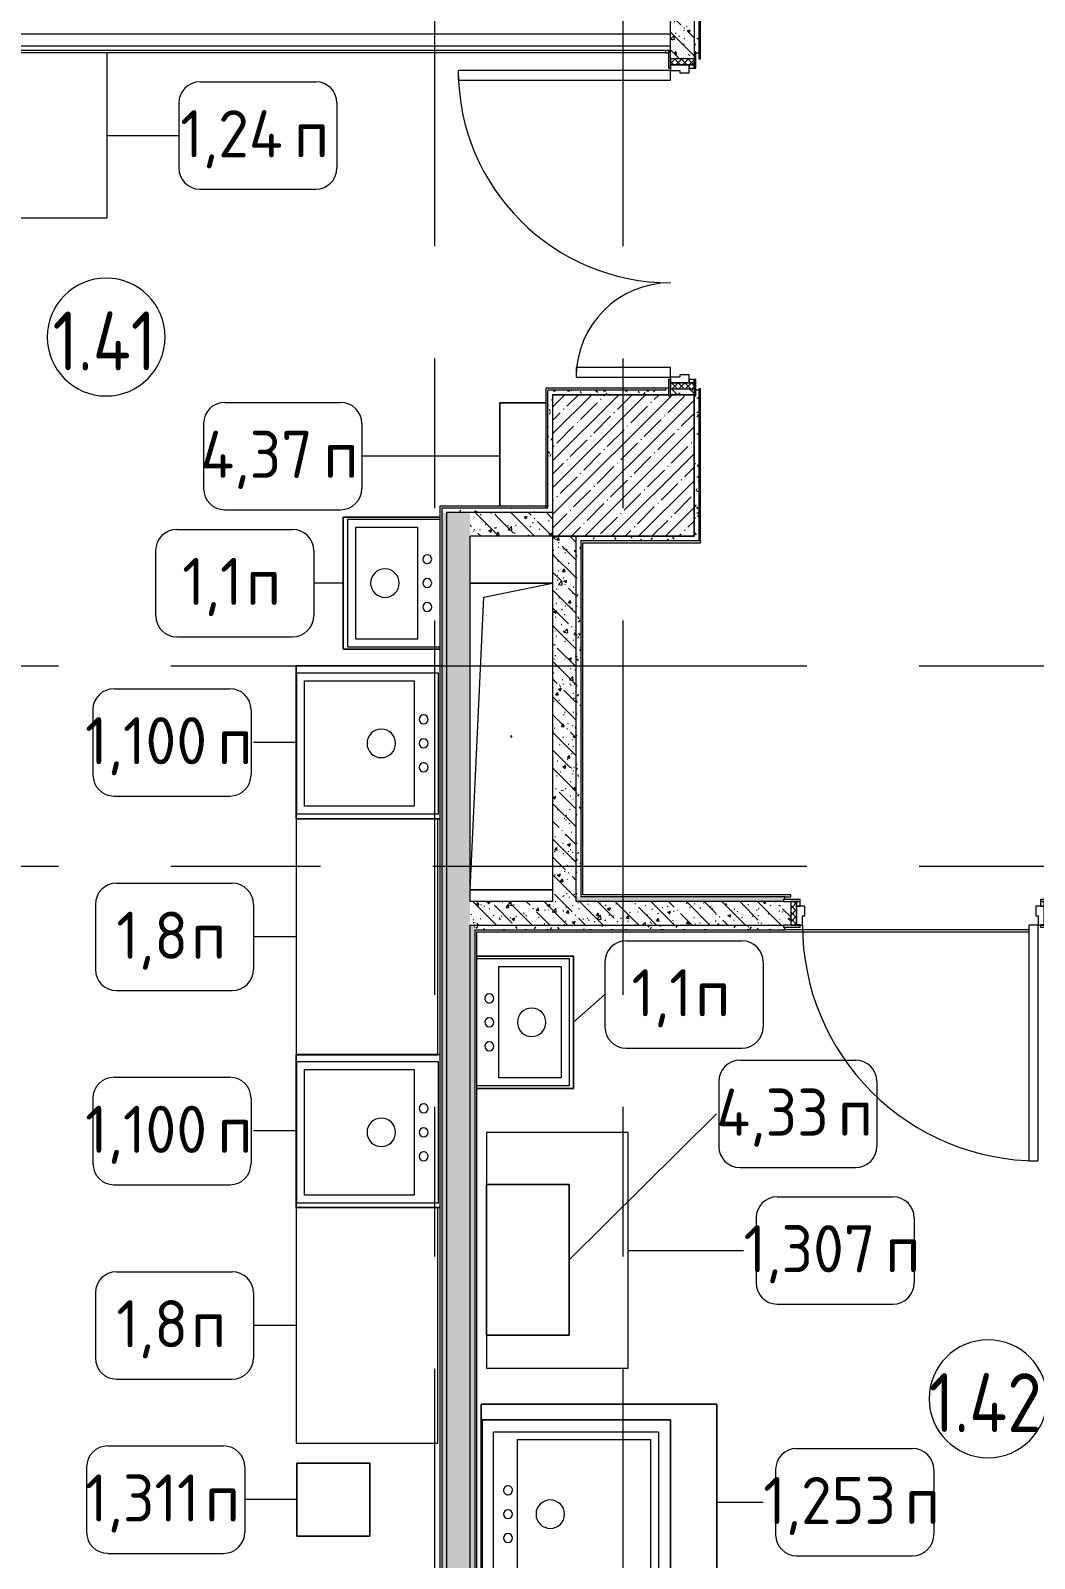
# Model space of a CAD drawing. Header units: millimetres. Extents: x 35840 to 252964, y -8553 to 29000.
# Drawn here: x 63946 to 68204, y 18363 to 24845 of the extents above; entities that cross this region are included whole.
import ezdxf

# ---------------------------------------------------------------- set-up
doc = ezdxf.new("R2010")
doc.units = ezdxf.units.MM
doc.linetypes.add('Осевая', pattern=[3175, 635, -476.25, 1587.5, -476.25])
for name, color, linetype, lineweight in [('A-AREA-IDEN', 7, 'Continuous', 9), ('A-DOOR', 7, 'Continuous', 9), ('A-DOOR-FRAM-2', 7, 'Continuous', 9), ('A-GENM', 7, 'Continuous', 9), ('A-WALL', 7, 'Continuous', 9), ('I-FURN-IDEN', 7, 'Continuous', 9), ('I-WALL', 7, 'Continuous', 9), ('P-SANR-FIXT', 7, 'Continuous', 9), ('P-SANR-FIXT-2', 7, 'Continuous', 13), ('S-COLS', 7, 'Continuous', 9), ('Оси-2', 7, 'Осевая', 9)]:
    doc.layers.add(name, color=color, linetype=linetype, lineweight=lineweight)
for name, color, linetype, lineweight, true_color in [('A-DOOR-1', 7, 'Continuous', 9, 0xc0c0c0), ('A-DOOR-FRAM-1', 7, 'Continuous', 9, 0xc0c0c0), ('A-WALL-1', 9, 'Continuous', 9, 0x808080), ('A-WALL-FNSH-1', 9, 'Continuous', 9, 0x808080), ('I-FURN-1', 9, 'Continuous', 9, 0x808080)]:
    doc.layers.add(name, color=color, linetype=linetype, lineweight=lineweight, true_color=true_color)
doc.styles.add('GOST Common', font='GOST_Common.ttf', dxfattribs={"height": 200})
doc.styles.add('GOST Common_1', font='GOST_Common.ttf', dxfattribs={"width": 0.9, "height": 250})
pattern_1 = [(135, (600, 0), (-75.43415, -75.43415), [106.68, -17.78, 3.556, -17.78]), (135, (600, 75.39), (-75.43415, -75.43415), []), (50, (600, 0), (127.52922, -11.15758), [13.335, -146.685]), (355, (600, 0), (-24.66966, 133.74002), [10.668, -117.348]), (100.451, (610.63, -0.93), (102.85973, 122.58178), [11.333, -124.663]), (46.184, (600, 35.56), (189.75516, -29.43036), [20.002, -220.027]), (96.636, (615.81, 33.1), (166.1822, 173.1996), [17, -186.995]), (351.184, (600, 35.56), (166.18393, 173.1976), [16.002, -176.022]), (21, (617.78, 26.67), (106.13027, -71.58603), [13.335, -146.685]), (326, (617.78, 26.67), (43.26188, 128.93175), [10.668, -117.348]), (71.451, (626.62, 20.7), (149.39198, 57.34505), [11.333, -124.663]), (37.5, (600, 0), (2.162228, 59.188357), [3.353, -112.573, 3.353, -115.773, -117.792]), (37.5, (600, 0), (2.162228, 59.188357), [-235.052, 3.353, -114.44]), (7.5, (600, 0), (46.77386, 70.12615), [3.353, -64.567, 3.353, -109.906, -44.894]), (7.5, (600, 0), (46.77386, 70.12615), [-181.178, 3.353, -41.542]), (327.5, (560.35, 0), (94.91367, -4.010093), [3.353, -41.097, 3.353, -135.331, -184.023]), (327.5, (560.35, 0), (94.91367, -4.010093), [-183.134, 3.353, -180.67]), (317.5, (542.57, 0), (103.69057, 17.79882), [3.353, -54.432, 3.353, -88.748, -130.683]), (317.5, (542.57, 0), (103.69057, 17.79882), [-149.885, 3.353, -127.33])]
pattern_2 = [(0, (600, 0), (121.92, 30.48), [10.058, -81.382, 10.058, -81.382, -487.68]), (0, (600, 0), (121.92, 30.48), [-182.88, 10.058, -172.822, 10.058, -81.382, -213.36]), (0, (600, 0), (121.92, 30.48), [-457.2, 10.058, -50.902, 10.058, -142.342]), (120, (645.72, 15.24), (-87.356454, 90.345817), [10.058, -81.382, 10.058, -81.382, -487.68]), (120, (645.72, 15.24), (-87.356454, 90.345817), [-182.88, 10.058, -172.822, 10.058, -81.382, -213.36]), (120, (645.72, 15.24), (-87.356454, 90.345817), [-457.2, 10.058, -50.902, 10.058, -142.342]), (240, (660.96, 76.2), (-34.563546, -120.825817), [10.058, -81.382, 10.058, -81.382, -487.68]), (240, (660.96, 76.2), (-34.563546, -120.825817), [-182.88, 10.058, -172.822, 10.058, -81.382, -213.36]), (240, (660.96, 76.2), (-34.563546, -120.825817), [-457.2, 10.058, -50.902, 10.058, -142.342])]

# ---------------------------------------------------------------- blocks, each defined once
blk = doc.blocks.new('110_Дверь_СКБ_1Ст_Внутренняя1 - Д-11п 1100x2100h_кладовые _все__ коридор _между помещениями блока столовой__ моечные _все_ 2-32102277-План расстановки мебели и оборудования 1 этажа в осях 12-23')
at = {"layer": 'A-DOOR'}
h = blk.add_hatch(dxfattribs=at)
h.set_pattern_fill('FP_25', color=256, style=0, pattern_type=2)
h.set_pattern_definition([(135, (1751.41, 114.685), (-14.14214, -14.14214), []), (225, (1751.41, 114.685), (14.14214, -14.14214), [])])
h.paths.add_polyline_path([(562.5, -50), (562.5, 50), (537.5, 50), (537.5, -50)])
at = {"layer": 'A-DOOR-FRAM-2'}
h = blk.add_hatch(dxfattribs=at)
h.set_pattern_fill('FP_26', color=256, style=0, pattern_type=2)
h.set_pattern_definition([(45, (-371.384, 114.685), (-14.1421, 14.1421), []), (135, (-371.384, 114.685), (-14.1421, -14.1421), [])])
h.paths.add_polyline_path([(-512.5, -50), (-512.5, 50), (-537.5, 50), (-537.5, -50)])
at = {"layer": 'A-DOOR-1'}
for p, q in [((-487.5, 1050), (-487.5, 50)), ((-447.5, 1050), (-487.5, 1050)), ((-447.5, 50), (-447.5, 1050)), ((-487.5, 50), (-447.5, 50))]:
    blk.add_line(p, q, dxfattribs=at)
blk.add_arc((-487.5, 50), 1000, 360, 90, dxfattribs=at)
at = {"layer": 'A-DOOR-FRAM-1'}
for p, q in [((-497.5, 58), (-567.5, 58)), ((-567.5, 58), (-567.5, 50)), ((-567.5, 50), (-497.5, 50)), ((-512.5, 50), (-537.5, 50)), ((-537.5, 50), (-537.5, -50)), ((-487.5, 50), (-512.5, 50)), ((-512.5, 50), (-512.5, -30)), ((-512.5, -50), (-512.5, 50)), ((-497.5, 50), (-512.5, 50)), ((-512.5, 50), (-512.5, 49)), ((-512.5, 49), (-497.5, 49)), ((-497.5, 50), (-497.5, 58)), ((-497.5, 49), (-497.5, 50)), ((-487.5, 10), (-487.5, 50)), ((-477.5, 10), (-487.5, 10)), ((-477.5, -30), (-477.5, 10)), ((512.5, 10), (502.5, 10)), ((502.5, 10), (502.5, -30)), ((512.5, 50), (512.5, 10)), ((537.5, 50), (512.5, 50)), ((592.5, 58), (522.5, 58)), ((522.5, 58), (522.5, 50)), ((537.5, 50), (522.5, 50)), ((522.5, 50), (522.5, 49)), ((522.5, 50), (592.5, 50)), ((522.5, 49), (537.5, 49)), ((537.5, -30), (537.5, 50)), ((562.5, 50), (537.5, 50)), ((537.5, 50), (537.5, -50)), ((537.5, 49), (537.5, 50)), ((562.5, -50), (562.5, 50)), ((592.5, 50), (592.5, 58)), ((-497.5, -50), (-567.5, -50)), ((-567.5, -50), (-567.5, -58)), ((-567.5, -58), (-497.5, -58)), ((-537.5, -50), (-512.5, -50)), ((-512.5, -30), (-477.5, -30)), ((-497.5, -30), (-512.5, -30)), ((-512.5, -30), (-512.5, -50)), ((-512.5, -50), (-497.5, -50)), ((-497.5, -50), (-497.5, -30)), ((-497.5, -58), (-497.5, -50)), ((502.5, -30), (537.5, -30)), ((537.5, -30), (522.5, -30)), ((522.5, -30), (522.5, -50)), ((522.5, -50), (537.5, -50)), ((592.5, -50), (522.5, -50)), ((522.5, -50), (522.5, -58)), ((522.5, -58), (592.5, -58)), ((537.5, -50), (537.5, -30)), ((537.5, -50), (562.5, -50)), ((592.5, -58), (592.5, -50))]:
    blk.add_line(p, q, dxfattribs=at)
blk = doc.blocks.new('110_Дверь_СКБ_2Ст - Д-10а_ СОШ_Дв_1450x2100h_Горячий цех-25784455-План расстановки мебели и оборудования 1 этажа в осях 12-23')
at = {"layer": 'A-DOOR'}
h = blk.add_hatch(dxfattribs=at)
h.set_pattern_fill('FP_39', color=256, style=0, pattern_type=2)
h.set_pattern_definition([(135, (1601.41, 114.685), (-14.14214, -14.14214), []), (225, (1601.41, 114.685), (14.14214, -14.14214), [])])
h.paths.add_polyline_path([(687.5, -50), (712.5, -50), (712.5, 50), (687.5, 50)])
at = {"layer": 'A-DOOR-FRAM-2'}
h = blk.add_hatch(dxfattribs=at)
h.set_pattern_fill('FP_40', color=256, style=0, pattern_type=2)
h.set_pattern_definition([(45, (-521.384, 114.685), (-14.1421, 14.1421), []), (135, (-521.384, 114.685), (-14.1421, -14.1421), [])])
h.paths.add_polyline_path([(-687.5, 50), (-687.5, -50), (-662.5, -50), (-662.5, 50)])
at = {"layer": 'A-DOOR-1'}
for p, q in [((662.5, 950), (622.5, 950)), ((622.5, 950), (622.5, 50)), ((662.5, 50), (662.5, 950)), ((-637.5, 450), (-637.5, 50)), ((-597.5, 450), (-637.5, 450)), ((-597.5, 50), (-597.5, 450)), ((-637.5, 50), (-597.5, 50)), ((622.5, 50), (662.5, 50))]:
    blk.add_line(p, q, dxfattribs=at)
for centre, radius, start, end in [((662.5, 50), 900, 90, 180), ((-637.5, 50), 400, 0, 90)]:
    blk.add_arc(centre, radius, start, end, dxfattribs=at)
at = {"layer": 'A-DOOR-FRAM-1'}
for p, q in [((-647.5, 58), (-717.5, 58)), ((-717.5, 58), (-717.5, 50)), ((-717.5, 50), (-647.5, 50)), ((-662.5, 50), (-687.5, 50)), ((-687.5, 50), (-687.5, -50)), ((-637.5, 50), (-662.5, 50)), ((-662.5, 50), (-662.5, -30)), ((-662.5, -50), (-662.5, 50)), ((-647.5, 50), (-647.5, 58)), ((-637.5, 10), (-637.5, 50)), ((-627.5, 10), (-637.5, 10)), ((-627.5, -30), (-627.5, 10)), ((662.5, 10), (652.5, 10)), ((652.5, 10), (652.5, -30)), ((662.5, 50), (662.5, 10)), ((687.5, 50), (662.5, 50)), ((742.5, 58), (672.5, 58)), ((672.5, 58), (672.5, 50)), ((672.5, 50), (742.5, 50)), ((687.5, -30), (687.5, 50)), ((712.5, 50), (687.5, 50)), ((687.5, 50), (687.5, -50)), ((712.5, -50), (712.5, 50)), ((742.5, 50), (742.5, 58)), ((-647.5, -50), (-717.5, -50)), ((-717.5, -50), (-717.5, -58)), ((-717.5, -58), (-647.5, -58)), ((-687.5, -50), (-662.5, -50)), ((-662.5, -30), (-627.5, -30)), ((-647.5, -30), (-662.5, -30)), ((-662.5, -30), (-662.5, -50)), ((-662.5, -50), (-647.5, -50)), ((-647.5, -50), (-647.5, -30)), ((-647.5, -58), (-647.5, -50)), ((652.5, -30), (687.5, -30)), ((687.5, -30), (672.5, -30)), ((672.5, -30), (672.5, -50)), ((672.5, -50), (687.5, -50)), ((742.5, -50), (672.5, -50)), ((672.5, -50), (672.5, -58)), ((672.5, -58), (742.5, -58)), ((687.5, -50), (687.5, -30)), ((687.5, -50), (712.5, -50)), ((742.5, -58), (742.5, -50))]:
    blk.add_line(p, q, dxfattribs=at)
blk = doc.blocks.new('GM_Отверстие прямоугольное _в плите_ - Отверстие-23880434-План расстановки мебели и оборудования 1 этажа в осях 12-23')
at = {"layer": 'A-GENM'}
for p, q in [((-175, 650), (175, 650)), ((175, 650), (-175, 650)), ((-116.7, 591.7), (175, 650)), ((-175, -650), (-116.7, 591.7)), ((175, -650), (-175, -650)), ((-175, -650), (175, -650))]:
    blk.add_line(p, q, dxfattribs=at)
for start, end in [(360, 180), (180, 360)]:
    blk.add_arc((0, 0), 2.5, start, end, dxfattribs=at)
blk = doc.blocks.new('Стол базовый прямоугольный - 1_8п-25625871-План расстановки мебели и оборудования 1 этажа в осях 12-23')
at = {"layer": 'I-FURN-1'}
for p, q in [((500, 300), (-500, 300)), ((-500, 300), (-500, -300)), ((500, -300), (500, 300)), ((-500, -300), (500, -300))]:
    blk.add_line(p, q, dxfattribs=at)
blk = doc.blocks.new('Мойка кухонная - Мойка Steel Hammer SH R 5151 GLOWE 2-V165-План расстановки мебели и оборудования 1 этажа в осях 12-23')
at = {"layer": 'P-SANR-FIXT'}
for p, q in [((-270, -8), (-270, -400)), ((270, -400), (270, -8)), ((236.1, -102.3), (-236.6, -102.3)), ((-236.6, -102.3), (-236.6, -366.4)), ((236.1, -366.4), (236.1, -102.3)), ((-236.6, -366.4), (236.1, -366.4)), ((-270, -400), (270, -400))]:
    blk.add_line(p, q, dxfattribs=at)
for centre, radius, start, end in [((-101.6, -61.9), 19, 90, 180), ((-101.6, -61.9), 19, 180, 270), ((-101.6, -61.9), 19, 360, 90), ((-101.6, -61.9), 19.1, 270, 360), ((0, -61.9), 19, 360, 180), ((0, -61.9), 19, 180, 360), ((101.6, -61.9), 19.1, 360, 180), ((101.6, -61.9), 19.1, 180, 360), ((0, -241.3), 60.5, 360, 180), ((0, -241.3), 60.5, 180, 360)]:
    blk.add_arc(centre, radius, start, end, dxfattribs=at)
blk = doc.blocks.new('Мойка кухонная - Мойка Steel Hammer SH R 5151 GLOWE 4-25623908-План расстановки мебели и оборудования 1 этажа в осях 12-23')
at = {"layer": 'P-SANR-FIXT'}
for p, q in [((-300, 600), (300, 600)), ((-300, 0), (-300, 600)), ((300, 600), (300, 0)), ((-266.6, 566.4), (266.1, 566.4)), ((-266.6, 102.3), (-266.6, 566.4)), ((266.1, 566.4), (266.1, 102.3)), ((266.1, 102.3), (-266.6, 102.3)), ((300, 0), (-300, 0))]:
    blk.add_line(p, q, dxfattribs=at)
for centre, radius, start, end in [((0, 241.3), 60.5, 0, 180), ((0, 241.3), 60.5, 180, 0), ((-101.6, 61.9), 19, 90, 180), ((-101.6, 61.9), 19.1, 0, 90), ((0, 61.9), 19, 0, 180), ((101.6, 61.9), 19.1, 0, 180), ((-101.6, 61.9), 19, 180, 270), ((-101.6, 61.9), 19, 270, 0), ((0, 61.9), 19, 180, 0), ((101.6, 61.9), 19.1, 180, 0)]:
    blk.add_arc(centre, radius, start, end, dxfattribs=at)
blk = doc.blocks.new('Стол базовый прямоугольный - 1_24п-25626917-План расстановки мебели и оборудования 1 этажа в осях 12-23')
at = {"layer": 'I-FURN-1'}
for p, q in [((700, 350), (-700, 350)), ((-700, 350), (-700, -350)), ((700, -350), (700, 350)), ((-700, -350), (700, -350))]:
    blk.add_line(p, q, dxfattribs=at)
blk = doc.blocks.new('Мойка кухонная - Мойка Steel Hammer SH R 5151 GLOWE 2-V167-План расстановки мебели и оборудования 1 этажа в осях 12-23')
at = {"layer": 'P-SANR-FIXT'}
for p, q in [((-270, 400), (270, 400)), ((-270, 8), (-270, 400)), ((270, 400), (270, 8)), ((-236.6, 366.4), (236.1, 366.4)), ((-236.6, 102.3), (-236.6, 366.4)), ((236.1, 366.4), (236.1, 102.3)), ((236.1, 102.3), (-236.6, 102.3))]:
    blk.add_line(p, q, dxfattribs=at)
for centre, radius, start, end in [((0, 241.3), 60.5, 0, 180), ((0, 241.3), 60.5, 180, 0), ((-101.6, 61.9), 19, 90, 180), ((-101.6, 61.9), 19.1, 0, 90), ((0, 61.9), 19, 0, 180), ((101.6, 61.9), 19.1, 0, 180), ((-101.6, 61.9), 19, 180, 270), ((-101.6, 61.9), 19, 270, 0), ((0, 61.9), 19, 180, 0), ((101.6, 61.9), 19.1, 180, 0)]:
    blk.add_arc(centre, radius, start, end, dxfattribs=at)
blk = doc.blocks.new('Мойка кухонная - Мойка Steel Hammer SH R 5151 GLOWE 3-25633664-План расстановки мебели и оборудования 1 этажа в осях 12-23')
at = {"layer": 'P-SANR-FIXT'}
for p, q in [((-350, 700), (350, 700)), ((-350, 0), (-350, 700)), ((-316.6, 666.4), (316.1, 666.4)), ((-316.6, 102.3), (-316.6, 666.4)), ((316.1, 666.4), (316.1, 102.3)), ((350, 700), (350, 0)), ((316.1, 102.3), (-316.6, 102.3)), ((350, 0), (-350, 0))]:
    blk.add_line(p, q, dxfattribs=at)
for centre, radius, start, end in [((0, 241.3), 60.5, 0, 180), ((0, 241.3), 60.5, 180, 0), ((-101.6, 61.9), 19, 90, 180), ((-101.6, 61.9), 19.1, 0, 90), ((0, 61.9), 19, 0, 180), ((101.6, 61.9), 19.1, 0, 180), ((-101.6, 61.9), 19, 180, 270), ((-101.6, 61.9), 19, 270, 0), ((0, 61.9), 19, 180, 0), ((101.6, 61.9), 19.1, 180, 0)]:
    blk.add_arc(centre, radius, start, end, dxfattribs=at)
blk = doc.blocks.new('Стол базовый прямоугольный - 1_307п-25634694-План расстановки мебели и оборудования 1 этажа в осях 12-23')
at = {"layer": 'I-FURN-1'}
for p, q in [((-360, 300), (-500, 300)), ((-500, 300), (-500, -300)), ((280, 300), (-360, 300)), ((500, 300), (280, 300)), ((500, -300), (500, 300)), ((-500, -300), (500, -300))]:
    blk.add_line(p, q, dxfattribs=at)
blk = doc.blocks.new('Марка_Мебель - В прямоуг_Balcon_Марка-25523697-План расстановки мебели и оборудования 1 этажа в осях 12-23')
at = {"layer": 'I-FURN-IDEN'}
for p, q in [((-2.455, 2.278), (2.455, 2.278)), ((-3.355, 1.378), (-3.355, -1.384)), ((3.355, 1.378), (3.355, -1.378)), ((-2.461, -2.278), (2.455, -2.278))]:
    blk.add_line(p, q, dxfattribs=at)
for centre, radius, start, end in [((-2.455, 1.378), 0.9, 90, 180), ((2.455, 1.378), 0.9, 0, 90), ((-2.461, -1.384), 0.893, 180, 270), ((2.455, -1.378), 0.9, 270, 0)]:
    blk.add_arc(centre, radius, start, end, dxfattribs=at)
blk = doc.blocks.new('Марка_Помещения - Номер-25198446-План расстановки мебели и оборудования 1 этажа в осях 12-23')
at = {"layer": 'A-AREA-IDEN'}
for start, end in [(360, 180), (180, 360)]:
    blk.add_arc((0, 0), 2.5, start, end, dxfattribs=at)

msp = doc.modelspace()

# ---------------------------------------------------------------- hatches: boundary and pattern name
at = {"layer": 'I-WALL'}
h = msp.add_hatch(dxfattribs=at)
h.set_pattern_fill('FP_85', color=256, style=0, pattern_type=2)
h.set_pattern_definition(pattern_2)
h.paths.add_polyline_path([(66780, 22700), (66780, 23320), (66768, 23320), (66768, 23295), (66760, 23295), (66760, 22700), (66768, 22700)])
h.paths.add_polyline_path([(66780, 24750), (66780, 24960), (66760, 24960), (66760, 24755), (66768, 24755), (66768, 24750)])
h = msp.add_hatch(dxfattribs=at)
h.set_pattern_fill('FP_22', color=256, style=0, pattern_type=2)
h.set_pattern_definition(pattern_1)
h.paths.add_polyline_path([(66760, 23300), (66760, 23325), (66660, 23325), (66660, 23300), (66703, 23300)])
h.paths.add_polyline_path([(66760, 24725), (66760, 24950), (66660, 24950), (66660, 24725)])
h = msp.add_hatch(dxfattribs=at)
h.set_pattern_fill('FP_85', color=256, style=0, pattern_type=2)
h.set_pattern_definition(pattern_2)
h.paths.add_polyline_path([(66652, 23300), (66652, 23328), (66640, 23328), (66640, 23300)])
h.paths.add_polyline_path([(66640, 24750), (66652, 24750.8), (66652, 24755), (66660, 24755), (66660, 24760), (66640, 24760), (66640, 24752)])
h = msp.add_hatch(dxfattribs=at)
h.set_pattern_fill('FP_85', color=256, style=0, pattern_type=2)
h.set_pattern_definition(pattern_2)
h.paths.add_polyline_path([(66640, 23300), (66640, 23320), (66140, 23320), (66140, 23300), (66160, 23300)])
h = msp.add_hatch(dxfattribs=at)
h.set_pattern_fill('FP_85', color=256, style=0, pattern_type=2)
h.set_pattern_definition(pattern_2)
h.paths.add_polyline_path([(66160, 22800), (66160, 23300), (66140, 23300), (66140, 22800)])
h = msp.add_hatch(dxfattribs=at)
h.set_pattern_fill('FP_85', color=256, style=0, pattern_type=2)
h.set_pattern_definition(pattern_2)
h.paths.add_polyline_path([(65710, 22800), (66140, 22800), (66140, 22820), (65690, 22820), (65690, 22800)])
h = msp.add_hatch(dxfattribs=at)
h.set_pattern_fill('FP_85', color=256, style=0, pattern_type=2)
h.set_pattern_definition(pattern_2)
h.paths.add_polyline_path([(65710, 15530), (65710, 22800), (65690, 22800), (65690, 15530)])
h = msp.add_hatch(dxfattribs=at)
h.set_pattern_fill('FP_22', color=256, style=0, pattern_type=2)
h.set_pattern_definition(pattern_1)
h.paths.add_polyline_path([(65710, 15550), (65810, 15550), (65810, 22800), (65710, 22800), (65710, 16236.4)])
h = msp.add_hatch(dxfattribs=at)
h.set_pattern_fill('FP_22', color=256, style=0, pattern_type=2)
h.set_pattern_definition(pattern_1)
h.paths.add_polyline_path([(65810, 22700), (66160, 22700), (66160, 22800), (65810, 22800), (65810, 22700.1)])
h = msp.add_hatch(dxfattribs=at)
h.set_pattern_fill('FP_22', color=256, style=0, pattern_type=2)
h.set_pattern_definition(pattern_1)
h.paths.add_polyline_path([(66260, 21150), (66260, 22700), (66160, 22700), (66160, 21150)])
h = msp.add_hatch(dxfattribs=at)
h.set_pattern_fill('FP_85', color=256, style=0, pattern_type=2)
h.set_pattern_definition(pattern_2)
h.paths.add_polyline_path([(66280, 21170), (66280, 22700), (66260, 22700), (66260, 21170)])
h = msp.add_hatch(dxfattribs=at)
h.set_pattern_fill('FP_85', color=256, style=0, pattern_type=2)
h.set_pattern_definition(pattern_2)
h.paths.add_polyline_path([(66280, 22680), (66780, 22680), (66780, 22700), (66280, 22700)])
h = msp.add_hatch(dxfattribs=at)
h.set_pattern_fill('FP_22', color=256, style=0, pattern_type=2)
h.set_pattern_definition(pattern_1)
h.paths.add_polyline_path([(67140, 21050), (67170, 21050), (67170, 21150), (65810, 21150), (65810, 21050), (66703, 21050)])
h = msp.add_hatch(dxfattribs=at)
h.set_pattern_fill('FP_85', color=256, style=0, pattern_type=2)
h.set_pattern_definition(pattern_2)
h.paths.add_polyline_path([(78579.8, 21150), (78679.8, 21150), (78679.8, 21170), (78379.8, 21170), (78379.8, 21158), (78409.8, 21158), (78409.8, 21150)])
h.paths.add_polyline_path([(77249.8, 21150), (77249.8, 21158), (77279.8, 21158), (77279.8, 21170), (76169.8, 21170), (76169.8, 21158), (76174.8, 21158), (76174.8, 21150), (76848.4, 21150)])
h.paths.add_polyline_path([(74714.8, 21150), (74714.8, 21158), (74719.8, 21158), (74719.8, 21170), (70210, 21170), (70210, 21158), (70215, 21158), (70215, 21150), (73225, 21150)])
h.paths.add_polyline_path([(69055, 21150), (69055, 21158), (69060, 21158), (69060, 21170), (68295, 21170), (68295, 21158), (68300, 21158), (68300, 21150), (68877, 21150)])
h.paths.add_polyline_path([(67140, 21150), (67140, 21158), (67145, 21158), (67145, 21170), (66260, 21170), (66260, 21150), (66703, 21150)])
h = msp.add_hatch(dxfattribs=at)
h.set_pattern_fill('FP_85', color=256, style=0, pattern_type=2)
h.set_pattern_definition(pattern_2)
h.paths.add_polyline_path([(65830, 17320), (65830, 21050), (65810, 21050), (65810, 17320)])
h = msp.add_hatch(dxfattribs=at)
h.set_pattern_fill('FP_85', color=256, style=0, pattern_type=2)
h.set_pattern_definition(pattern_2)
h.paths.add_polyline_path([(68415, 21030), (68435, 21030), (68435, 21050), (68300, 21049.1), (68300, 21042), (68295, 21042), (68295, 21030), (68407, 21030)])
h.paths.add_polyline_path([(67145, 21030), (67145, 21042), (67140, 21042), (67140, 21050), (65830, 21050), (65830, 21030), (67140, 21030)])
at = {"layer": 'S-COLS'}
h = msp.add_hatch(dxfattribs=at)
h.set_pattern_fill('FP_1', color=256, style=0, pattern_type=2)
h.set_pattern_definition([(45, (600, 0), (-57.02463, 57.02463), []), (45, (657.025, 0), (-57.02463, 57.02463), [100.806, -20.161, 3.353, -16.808])])
h.paths.add_polyline_path([(66160, 22700), (66760, 22700), (66760, 23300), (66660, 23300), (66660, 23295), (66652, 23295), (66652, 23300), (66160, 23300)])

# ---------------------------------------------------------------- linework, layer by layer
at = {"layer": 'A-WALL'}
for p, q in [((66640, 24750), (66640, 24760)), ((66140, 22820), (66140, 23300)), ((66640, 23320), (66640, 23328)), ((66660, 23300), (66760, 23300)), ((66132, 22820), (66140, 22820)), ((66280, 22680), (66280, 21170)), ((66780, 22680), (66280, 22680)), ((67145, 21170), (66280, 21170)), ((65830, 21030), (67145, 21030)), ((65830, 21030), (65830, 17320))]:
    msp.add_line(p, q, dxfattribs=at)
at = {"layer": 'A-WALL-1'}
for p, q in [((66760, 24960), (66760, 24755)), ((66660, 24755), (66660, 24950)), ((66660, 24760), (66640, 24760)), ((66640, 24750), (66652, 24750)), ((66768, 24750), (66780, 24750)), ((66640, 23320), (66140, 23320)), ((66160, 23300), (66160, 21150)), ((66160, 23300), (66652, 23300)), ((66652, 23328), (66640, 23328)), ((66760, 23295), (66760, 22700)), ((66780, 23320), (66768, 23320)), ((65690, 22820), (65690, 15530)), ((65710, 22800), (65710, 15550)), ((66160, 22800), (65710, 22800)), ((65810, 21150), (65810, 22700)), ((66760, 22700), (65810, 22700)), ((66260, 21150), (66260, 22700)), ((66160, 21150), (65810, 21150)), ((67140, 21150), (66260, 21150)), ((67145, 21158), (67145, 21170)), ((65810, 17300), (65810, 21050)), ((65810, 21050), (67140, 21050)), ((67145, 21030), (67145, 21042))]:
    msp.add_line(p, q, dxfattribs=at)
at = {"layer": 'A-WALL-FNSH-1'}
for p, q in [((66780, 24970.5), (66780, 24725)), ((66788, 24725), (66788, 24970.5)), ((66640, 24760), (60730, 24760)), ((60738, 24752), (66640, 24752)), ((66780, 24725), (66788, 24725)), ((66132, 23328), (66132, 22820)), ((66640, 23328), (66132, 23328)), ((66140, 23300), (66140, 23320)), ((66788, 23325), (66780, 23325)), ((66780, 23325), (66780, 22680)), ((66788, 22672), (66788, 23325)), ((65682, 22828), (65682, 15522)), ((66140, 22828), (65682, 22828)), ((65690, 22820), (66132, 22820)), ((66288, 21178), (66288, 22672)), ((66288, 22672), (66788, 22672)), ((67170, 21178), (66288, 21178)), ((67145, 21170), (67170, 21170)), ((67170, 21170), (67170, 21178)), ((65838, 21022), (68180, 21022)), ((65838, 17328), (65838, 21022)), ((68180, 21030), (67145, 21030))]:
    msp.add_line(p, q, dxfattribs=at)
at = {"layer": 'I-FURN-1'}
for p, q in [((66132, 23265), (65936.1, 23265)), ((65936.1, 23265), (65936.1, 22828)), ((65936.1, 22828), (65936.1, 23265)), ((65936.1, 23265), (66132, 23265)), ((65682, 22780.9), (65271.4, 22780.9)), ((65271.4, 22780.9), (65271.4, 22220.7)), ((65271.4, 22220.7), (65271.4, 22780.9)), ((65271.4, 22780.9), (65682, 22780.9)), ((65271.4, 22220.7), (65682, 22220.7)), ((65682, 22220.7), (65271.4, 22220.7)), ((65072.8, 22150), (65072.8, 21500.5)), ((65682, 22150), (65072.8, 22150)), ((65072.8, 22150), (65682, 22150)), ((65072.8, 21500.5), (65072.8, 22150)), ((65072.8, 21500.5), (65682, 21500.5)), ((65682, 21500.5), (65072.8, 21500.5)), ((66248.6, 20917.7), (65838, 20917.7)), ((65838, 20917.7), (66248.6, 20917.7)), ((66248.6, 20357.4), (66248.6, 20917.7)), ((66248.6, 20917.7), (66248.6, 20357.4)), ((65072.8, 20501.4), (65072.8, 19851.8)), ((65682, 20501.4), (65072.8, 20501.4)), ((65072.8, 20501.4), (65672.8, 20501.4)), ((65072.8, 20500), (65072.8, 20501.4)), ((65072.8, 19851.8), (65072.8, 20500)), ((65672.8, 20501.4), (65682, 20501.4)), ((65838, 20357.4), (66248.6, 20357.4)), ((66248.6, 20357.4), (65838, 20357.4)), ((66230, 19950), (65880, 19950)), ((65880, 19950), (65880, 19310)), ((65880, 19310), (65880, 19950)), ((65880, 19950), (66230, 19950)), ((66230, 19310), (66230, 19950)), ((66230, 19950), (66230, 19310)), ((65072.8, 19851.8), (65682, 19851.8)), ((65672.8, 19851.8), (65072.8, 19851.8)), ((65682, 19851.8), (65672.8, 19851.8)), ((65880, 19310), (66230, 19310)), ((66230, 19310), (65880, 19310)), ((66857.2, 19017.1), (65857.2, 19017.1)), ((65857.2, 19017.1), (65857.2, 18187.1)), ((65857.2, 18187.1), (65857.2, 19017.1)), ((65857.2, 19017.1), (66857.2, 19017.1)), ((66857.2, 18187.1), (66857.2, 19017.1)), ((66857.2, 19017.1), (66857.2, 18187.1)), ((66660.7, 18951), (65860.7, 18951)), ((65860.7, 18951), (65860.7, 17411)), ((65860.7, 18187.1), (65860.7, 18951)), ((65860.7, 18951), (66660.7, 18951)), ((66660.7, 17411), (66660.7, 18951)), ((66660.7, 18951), (66660.7, 18187.1)), ((65384.9, 18767.7), (65074.9, 18767.7)), ((65074.9, 18767.7), (65074.9, 18457.7)), ((65074.9, 18457.7), (65074.9, 18767.7)), ((65074.9, 18767.7), (65384.9, 18767.7)), ((65384.9, 18457.7), (65384.9, 18767.7)), ((65384.9, 18767.7), (65384.9, 18457.7)), ((65074.9, 18457.7), (65384.9, 18457.7)), ((65384.9, 18457.7), (65074.9, 18457.7))]:
    msp.add_line(p, q, dxfattribs=at)
at = {"layer": 'I-FURN-IDEN'}
for p, q in [((64270, 24400), (64574.4, 24400)), ((65936.1, 23040), (65350.6, 23040)), ((65271.4, 22500.8), (65147.2, 22500.8)), ((65072.8, 21825.3), (64891, 21825.3)), ((65072.8, 21000), (64891.5, 21000)), ((66248.6, 20637.6), (66382.2, 20756)), ((66230, 19630), (66854.8, 20249.3)), ((65072.8, 20176.6), (64891, 20176.6)), ((66480, 19670), (66970.1, 19670)), ((65072.8, 19351.8), (64891.5, 19351.8)), ((65074.9, 18612.7), (64854.4, 18612.7)), ((66857.2, 18602.1), (67053.2, 18602.1))]:
    msp.add_line(p, q, dxfattribs=at)
at = {"layer": 'I-WALL'}
for p, q in [((66660, 24830), (60710, 24830)), ((60710, 24780), (66660, 24780))]:
    msp.add_line(p, q, dxfattribs=at)
at = {"layer": 'S-COLS'}
for p, q in [((66652, 23300), (66160, 23300)), ((66160, 23300), (66160, 22700)), ((66760, 23300), (66660, 23300)), ((66760, 22700), (66760, 23295)), ((66160, 22700), (66760, 22700))]:
    msp.add_line(p, q, dxfattribs=at)
at = {"layer": 'Оси-2'}
for p, q in [((65660, 593.7), (65660, 24898.1)), ((66460, 593.7), (66460, 24898.1)), ((39140.1, 22150), (82060, 22150)), ((39140.1, 21300), (82060, 21300))]:
    msp.add_line(p, q, dxfattribs=at)

# ---------------------------------------------------------------- block references
at = {"layer": 'A-AREA-IDEN', "xscale": 99.99999999999993, "yscale": 99.99999999999993, "zscale": 99.99999999999993}
for p in [(64266.3, 23544.8), (68007.3, 19040.6)]:
    msp.add_blockref('Марка_Помещения - Номер-25198446-План расстановки мебели и оборудования 1 этажа в осях 12-23', p, dxfattribs=at)
at = {"layer": 'A-DOOR-1'}
for name, p, rotation in [('110_Дверь_СКБ_2Ст - Д-10а_ СОШ_Дв_1450x2100h_Горячий цех-25784455-План расстановки мебели и оборудования 1 этажа в осях 12-23', (66710, 24012.5), 89.99999999999982), ('110_Дверь_СКБ_1Ст_Внутренняя1 - Д-11п 1100x2100h_кладовые _все__ коридор _между помещениями блока столовой__ моечные _все_ 2-32102277-План расстановки мебели и оборудования 1 этажа в осях 12-23', (67732.5, 21100), 180)]:
    msp.add_blockref(name, p, dxfattribs=dict(at, rotation=rotation))
at = {"layer": 'A-GENM'}
msp.add_blockref('GM_Отверстие прямоугольное _в плите_ - Отверстие-23880434-План расстановки мебели и оборудования 1 этажа в осях 12-23', (65985, 21850), dxfattribs=at)
at = {"layer": 'I-FURN-1'}
for name, p, rotation in [('Стол базовый прямоугольный - 1_24п-25626917-План расстановки мебели и оборудования 1 этажа в осях 12-23', (63570, 24400), 180), ('Стол базовый прямоугольный - 1_8п-25625871-План расстановки мебели и оборудования 1 этажа в осях 12-23', (65372.8, 21000), 90.00000000000006), ('Стол базовый прямоугольный - 1_307п-25634694-План расстановки мебели и оборудования 1 этажа в осях 12-23', (66180, 19670), 89.9999999999997), ('Стол базовый прямоугольный - 1_8п-25625871-План расстановки мебели и оборудования 1 этажа в осях 12-23', (65372.8, 19351.8), 90.00000000000006)]:
    msp.add_blockref(name, p, dxfattribs=dict(at, rotation=rotation))
at = {"layer": 'I-FURN-IDEN', "xscale": 99.99999999999993, "yscale": 99.99999999999993, "zscale": 99.99999999999993}
for p in [(64909.9, 24400), (65015.1, 23040), (64811.8, 22500.8), (64545.5, 21825.3), (64556, 21000), (66717.7, 20756), (67200.3, 20249.3), (64545.5, 20176.6), (67358.6, 19670), (64556, 19351.8), (64519, 18612.7), (67441.7, 18602.1)]:
    msp.add_blockref('Марка_Мебель - В прямоуг_Balcon_Марка-25523697-План расстановки мебели и оборудования 1 этажа в осях 12-23', p, dxfattribs=at)
at = {"layer": 'P-SANR-FIXT-2'}
for name, p, rotation in [('Мойка кухонная - Мойка Steel Hammer SH R 5151 GLOWE 2-V165-План расстановки мебели и оборудования 1 этажа в осях 12-23', (65690, 22500.9), 269.999999999999), ('Мойка кухонная - Мойка Steel Hammer SH R 5151 GLOWE 4-25623908-План расстановки мебели и оборудования 1 этажа в осях 12-23', (65674.7, 21820.9), 90.00000000000064), ('Мойка кухонная - Мойка Steel Hammer SH R 5151 GLOWE 2-V167-План расстановки мебели и оборудования 1 этажа в осях 12-23', (65830, 20637.7), 270.000000000001), ('Мойка кухонная - Мойка Steel Hammer SH R 5151 GLOWE 4-25623908-План расстановки мебели и оборудования 1 этажа в осях 12-23', (65674.7, 20170.9), 90.00000000000064), ('Мойка кухонная - Мойка Steel Hammer SH R 5151 GLOWE 3-25633664-План расстановки мебели и оборудования 1 этажа в осях 12-23', (65908.9, 18551), 270.0000000000009)]:
    msp.add_blockref(name, p, dxfattribs=dict(at, rotation=rotation))

# ---------------------------------------------------------------- texts
at = {"layer": 'A-AREA-IDEN', "char_height": 250, "attachment_point": 1, "style": 'GOST Common_1'}
for s, insert, width in [('1.41', (64038.8, 23653.3), 570), ('1.42', (67756.4, 19149.2), 627.721)]:
    msp.add_mtext(s, dxfattribs=dict(at, insert=insert, width=width))
at = {"layer": 'I-FURN-IDEN', "char_height": 200, "attachment_point": 1, "style": 'GOST Common'}
for s, insert, width in [('1,24', (64580.9, 24507.1), 585.232), ('\\fGOST Common|b0|i0|c204|p34|;п', (65063.7, 24507.1), 176.371), ('4,37', (64666.1, 23147.1), 633.333), ('\\fGOST Common|b0|i0|c204|p34|;п', (65188.7, 23147.1), 176.371), ('1,1', (64588.8, 22607.9), 328.692), ('\\fGOST Common|b0|i0|c204|p34|;п', (64860, 22607.9), 176.371), ('1,100', (64177, 21932.3), 681.434), ('\\fGOST Common|b0|i0|c204|p34|;п', (64739.2, 21932.3), 176.371), ('1,8', (64309.5, 21107.1), 384.81), ('\\fGOST Common|b0|i0|c204|p34|;п', (64627, 21107.1), 176.371), ('1,1', (66494.7, 20863), 328.692), ('\\fGOST Common|b0|i0|c204|p34|;п', (66765.9, 20863), 176.371), ('4,33', (66854.8, 20356.4), 625.316), ('\\fGOST Common|b0|i0|c204|p34|;п', (67370.7, 20356.4), 176.371), ('1,100', (64177, 20283.7), 681.434), ('\\fGOST Common|b0|i0|c204|p34|;п', (64739.2, 20283.7), 176.371), ('1,307', (66970.1, 19777.1), 729.536), ('\\fGOST Common|b0|i0|c204|p34|;п', (67572.1, 19777.1), 176.371), ('1,8', (64309.5, 19458.9), 384.81), ('\\fGOST Common|b0|i0|c204|p34|;п', (64627, 19458.9), 176.371), ('1,311', (64176.5, 18719.7), 617.299), ('1,253', (67053.2, 18709.2), 729.536), ('\\fGOST Common|b0|i0|c204|p34|;п', (64685.8, 18719.7), 176.371), ('\\fGOST Common|b0|i0|c204|p34|;п', (67655.1, 18709.2), 176.371)]:
    msp.add_mtext(s, dxfattribs=dict(at, insert=insert, width=width))

doc.saveas('drawing.dxf')
